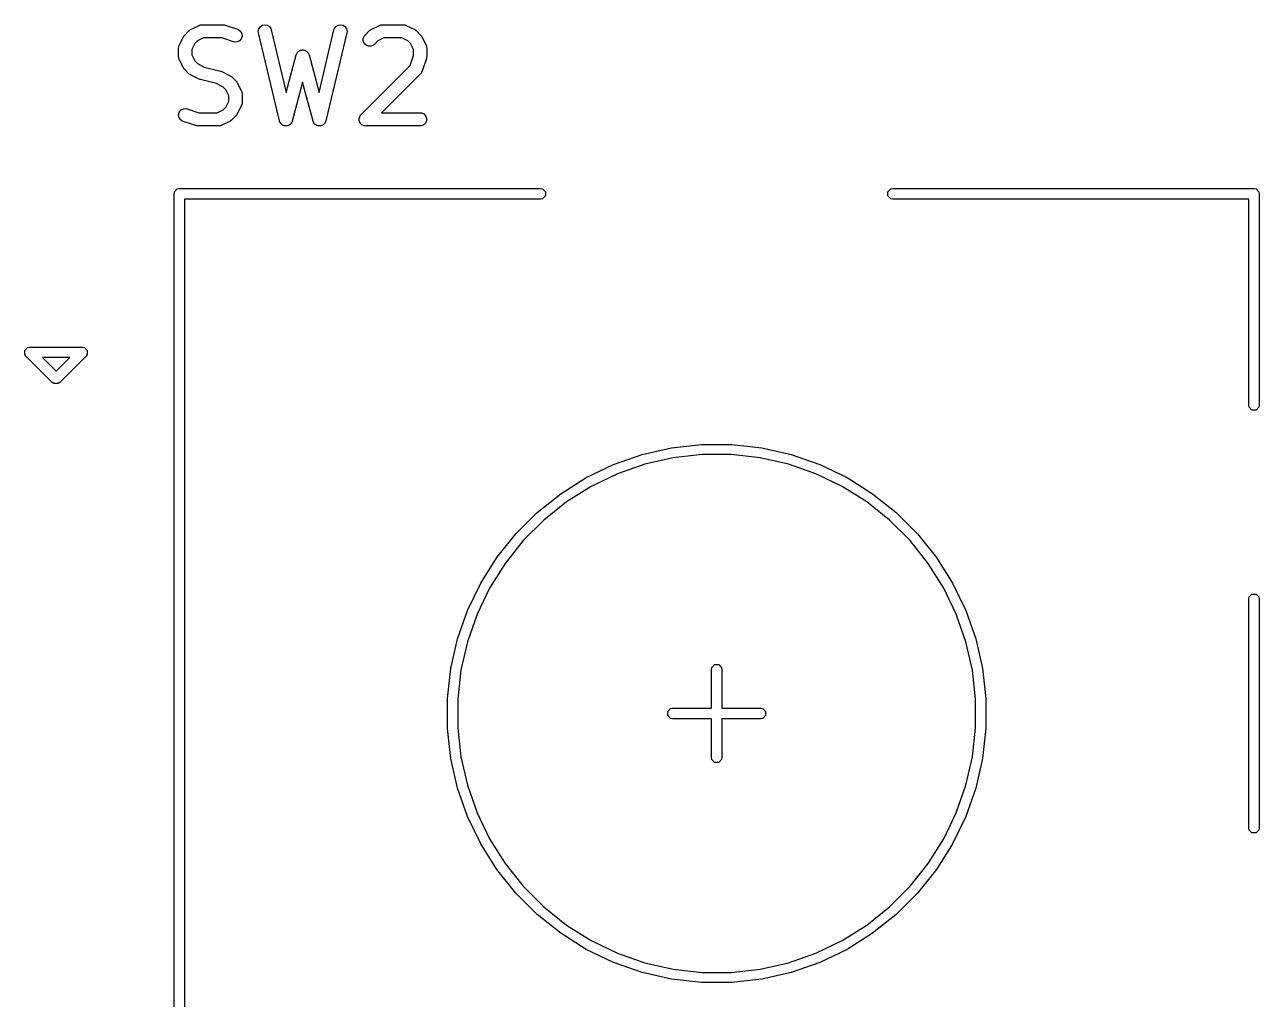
# Model space of a CAD drawing. Header units: millimetres. Extents: x 4 to 152, y 19 to 149.
# Drawn here: x 134.14 to 148.16, y 90.25 to 101.32 of the extents above; entities that cross this region are included whole.
import ezdxf

# ---------------------------------------------------------------- set-up
doc = ezdxf.new("R2010")
doc.units = ezdxf.units.MM
doc.layers.add('F.Silkscreen', color=41, linetype='CONTINUOUS', true_color=0xf2eda1)

msp = doc.modelspace()

# ---------------------------------------------------------------- linework, layer by layer
at = {"layer": 'F.Silkscreen', "linetype": 'CONTINUOUS'}
for p, q in [((135.951168, 101.189784), (135.951926, 101.191611)), ((135.951926, 101.191611), (135.953614, 101.193668)), ((135.953614, 101.193668), (135.955036, 101.195927)), ((135.955036, 101.195927), (135.956534, 101.197227)), ((135.956534, 101.197227), (135.961253, 101.202976)), ((135.961253, 101.202976), (136.008872, 101.250595)), ((136.008872, 101.250595), (136.014621, 101.255314)), ((136.014621, 101.255314), (136.015921, 101.256812)), ((136.015921, 101.256812), (136.01818, 101.258234)), ((136.01818, 101.258234), (136.020237, 101.259922)), ((136.020237, 101.259922), (136.022064, 101.26068)), ((136.022064, 101.26068), (136.028364, 101.264644)), ((136.028364, 101.264644), (136.123602, 101.312263)), ((136.123602, 101.312263), (136.137333, 101.317518)), ((136.137333, 101.317518), (136.140022, 101.31771)), ((136.140022, 101.31771), (136.142511, 101.31874)), ((136.142511, 101.31874), (136.157143, 101.320181)), ((136.157143, 101.320181), (136.395238, 101.320181)), ((136.395238, 101.320181), (136.402643, 101.319452)), ((136.402643, 101.319452), (136.404618, 101.319592)), ((136.404618, 101.319592), (136.407215, 101.319002)), ((136.407215, 101.319002), (136.40987, 101.31874)), ((136.40987, 101.31874), (136.411701, 101.317982)), ((136.411701, 101.317982), (136.418955, 101.316332)), ((136.418955, 101.316332), (136.561812, 101.268713)), ((136.561812, 101.268713), (136.575237, 101.262719)), ((136.575237, 101.262719), (136.597344, 101.243545)), ((136.597344, 101.243545), (136.610431, 101.217372)), ((136.610431, 101.217372), (136.612506, 101.188182)), ((136.796481, 101.242377), (136.801114, 101.271272)), ((136.798469, 101.227809), (136.796481, 101.242377)), ((137.036564, 100.227809), (136.798469, 101.227809)), ((136.801114, 101.271272), (136.81645, 101.296194)), ((136.81645, 101.296194), (136.840157, 101.313351)), ((136.840157, 101.313351), (136.868625, 101.320129)), ((136.868625, 101.320129), (136.89752, 101.315496)), ((136.89752, 101.315496), (136.922442, 101.30016)), ((136.922442, 101.30016), (136.939599, 101.276453)), ((136.939599, 101.276453), (136.944389, 101.262553)), ((136.944389, 101.262553), (137.11364, 100.551697)), ((137.486359, 100.551697), (137.655612, 101.262552)), ((137.801532, 101.227809), (137.563436, 100.227809)), ((137.655612, 101.262552), (137.660402, 101.276453)), ((137.660402, 101.276453), (137.677559, 101.30016)), ((137.677559, 101.30016), (137.702481, 101.315496)), ((137.702481, 101.315496), (137.731376, 101.320129)), ((137.731376, 101.320129), (137.759844, 101.31335)), ((137.759844, 101.31335), (137.783551, 101.296194)), ((137.783551, 101.296194), (137.798887, 101.271272)), ((137.798887, 101.271272), (137.80352, 101.242377)), ((137.80352, 101.242377), (137.801532, 101.227809)), ((137.988346, 101.164574), (137.999545, 101.191611)), ((137.999545, 101.191611), (138.008872, 101.202976)), ((138.008872, 101.202976), (138.056491, 101.250595)), ((138.056491, 101.250595), (138.06224, 101.255314)), ((138.06224, 101.255314), (138.06354, 101.256812)), ((138.06354, 101.256812), (138.065799, 101.258234)), ((138.065799, 101.258234), (138.067856, 101.259922)), ((138.067856, 101.259922), (138.069683, 101.26068)), ((138.069683, 101.26068), (138.075983, 101.264644)), ((138.075983, 101.264644), (138.171221, 101.312263)), ((138.171221, 101.312263), (138.184952, 101.317518)), ((138.184952, 101.317518), (138.187641, 101.31771)), ((138.187641, 101.31771), (138.19013, 101.31874)), ((138.19013, 101.31874), (138.204762, 101.320181)), ((138.204762, 101.320181), (138.442857, 101.320181)), ((138.442857, 101.320181), (138.457489, 101.31874)), ((138.457489, 101.31874), (138.459978, 101.317709)), ((138.459978, 101.317709), (138.462666, 101.317518)), ((138.462666, 101.317518), (138.476398, 101.312263)), ((138.476398, 101.312263), (138.571636, 101.264644)), ((138.571636, 101.264644), (138.577935, 101.26068)), ((138.577935, 101.26068), (138.579763, 101.259922)), ((138.579763, 101.259922), (138.581819, 101.258234)), ((138.581819, 101.258234), (138.584079, 101.256812)), ((138.584079, 101.256812), (138.585378, 101.255314)), ((138.585378, 101.255314), (138.591128, 101.250595)), ((138.591128, 101.250595), (138.638747, 101.202976)), ((138.638747, 101.202976), (138.643465, 101.197227)), ((138.643465, 101.197227), (138.644964, 101.195927)), ((138.644964, 101.195927), (138.646385, 101.193668)), ((138.646385, 101.193668), (138.648074, 101.191611)), ((138.648074, 101.191611), (138.648831, 101.189784)), ((135.891667, 101.054705), (135.893108, 101.069337)), ((135.891667, 100.959467), (135.891667, 101.054705)), ((135.893108, 101.069337), (135.894139, 101.071827)), ((135.894139, 101.071827), (135.89433, 101.074514)), ((135.89433, 101.074514), (135.899585, 101.088246)), ((135.899585, 101.088246), (135.947204, 101.183484)), ((135.947204, 101.183484), (135.951168, 101.189784)), ((136.075925, 101.105516), (136.041667, 101.037)), ((136.106332, 101.135923), (136.075925, 101.105516)), ((136.174848, 101.170181), (136.106332, 101.135923)), ((136.383068, 101.170181), (136.174848, 101.170181)), ((136.514377, 101.126411), (136.383068, 101.170181)), ((136.528714, 101.123151), (136.514377, 101.126411)), ((136.557904, 101.125226), (136.528714, 101.123151)), ((136.584078, 101.138312), (136.557904, 101.125226)), ((136.603252, 101.16042), (136.584078, 101.138312)), ((136.612506, 101.188182), (136.603252, 101.16042)), ((137.988346, 101.135312), (137.988346, 101.164574)), ((137.999545, 101.108275), (137.988346, 101.135312)), ((138.020237, 101.087583), (137.999545, 101.108275)), ((138.047274, 101.076384), (138.020237, 101.087583)), ((138.076536, 101.076384), (138.047274, 101.076384)), ((138.103573, 101.087583), (138.076536, 101.076384)), ((138.114938, 101.09691), (138.103573, 101.087583)), ((138.153951, 101.135923), (138.114938, 101.09691)), ((138.222467, 101.170181), (138.153951, 101.135923)), ((138.425152, 101.170181), (138.222467, 101.170181)), ((138.493668, 101.135923), (138.425152, 101.170181)), ((138.524075, 101.105516), (138.493668, 101.135923)), ((138.558333, 101.037), (138.524075, 101.105516)), ((138.648831, 101.189784), (138.652796, 101.183484)), ((138.652796, 101.183484), (138.700415, 101.088246)), ((138.700415, 101.088246), (138.70567, 101.074515)), ((138.70567, 101.074515), (138.705861, 101.071826)), ((138.705861, 101.071826), (138.706892, 101.069337)), ((138.706892, 101.069337), (138.708333, 101.054705)), ((138.708333, 101.054705), (138.708333, 100.959467)), ((135.893108, 100.944835), (135.891667, 100.959467)), ((135.894139, 100.942346), (135.893108, 100.944835)), ((135.89433, 100.939658), (135.894139, 100.942346)), ((135.899585, 100.925926), (135.89433, 100.939658)), ((135.947204, 100.830688), (135.899585, 100.925926)), ((136.041667, 101.037), (136.041667, 100.977172)), ((136.041667, 100.977172), (136.075925, 100.908656)), ((137.11364, 100.551697), (137.227532, 100.978792)), ((137.227532, 100.978792), (137.228817, 100.982221)), ((137.228817, 100.982221), (137.229009, 100.98366)), ((137.229009, 100.98366), (137.229998, 100.98537)), ((137.229998, 100.98537), (137.232695, 100.992559)), ((137.232695, 100.992559), (137.238712, 101.00042)), ((137.238712, 101.00042), (137.243671, 101.008985)), ((137.243671, 101.008985), (137.247528, 101.011938)), ((137.247528, 101.011938), (137.250482, 101.015796)), ((137.250482, 101.015796), (137.259049, 101.020757)), ((137.259049, 101.020757), (137.266909, 101.026772)), ((137.266909, 101.026772), (137.271601, 101.028024)), ((137.271601, 101.028024), (137.275807, 101.030458)), ((137.275807, 101.030458), (137.285624, 101.031763)), ((137.285624, 101.031763), (137.295185, 101.034312)), ((137.295185, 101.034312), (137.299997, 101.033673)), ((137.299997, 101.033673), (137.304816, 101.034313)), ((137.304816, 101.034313), (137.314386, 101.031761)), ((137.314386, 101.031761), (137.324193, 101.030458)), ((137.324193, 101.030458), (137.328394, 101.028026)), ((137.328394, 101.028026), (137.333091, 101.026773)), ((137.333091, 101.026773), (137.340953, 101.020755)), ((137.340953, 101.020755), (137.349518, 101.015796)), ((137.349518, 101.015796), (137.35247, 101.011939)), ((137.35247, 101.011939), (137.356329, 101.008985)), ((137.356329, 101.008985), (137.36129, 101.000417)), ((137.36129, 101.000417), (137.367305, 100.992558)), ((137.367305, 100.992558), (137.369999, 100.985374)), ((137.369999, 100.985374), (137.370991, 100.983661)), ((137.370991, 100.983661), (137.371182, 100.98222)), ((137.371182, 100.98222), (137.372468, 100.978792)), ((137.372468, 100.978792), (137.486359, 100.551697)), ((138.520161, 100.857124), (138.558333, 100.971637)), ((138.558333, 100.971637), (138.558333, 101.037)), ((138.704484, 100.935749), (138.656865, 100.792893)), ((138.706133, 100.943005), (138.704484, 100.935749)), ((138.706892, 100.944835), (138.706133, 100.943005)), ((138.707153, 100.947489), (138.706892, 100.944835)), ((138.707744, 100.950086), (138.707153, 100.947489)), ((138.708333, 100.959467), (138.707603, 100.952061)), ((138.707603, 100.952061), (138.707744, 100.950086)), ((135.951168, 100.824389), (135.947204, 100.830688)), ((135.951926, 100.822561), (135.951168, 100.824389)), ((135.953614, 100.820505), (135.951926, 100.822561)), ((135.955036, 100.818245), (135.953614, 100.820505)), ((135.956534, 100.816946), (135.955036, 100.818245)), ((135.961253, 100.811196), (135.956534, 100.816946)), ((136.008872, 100.763577), (135.961253, 100.811196)), ((136.075925, 100.908656), (136.106332, 100.878249)), ((136.106332, 100.878249), (136.183319, 100.839756)), ((136.183319, 100.839756), (136.365809, 100.794133)), ((136.365809, 100.794133), (136.366888, 100.793748)), ((136.366888, 100.793748), (136.367428, 100.793709)), ((136.367428, 100.793709), (136.373509, 100.791382)), ((136.373509, 100.791382), (136.379655, 100.789186)), ((136.379655, 100.789186), (136.38009, 100.788864)), ((136.38009, 100.788864), (136.38116, 100.788454)), ((136.38116, 100.788454), (136.476398, 100.740835)), ((137.961253, 100.298214), (138.520161, 100.857124)), ((138.648075, 100.774942), (138.638747, 100.763577)), ((138.649106, 100.777433), (138.648075, 100.774942)), ((138.650871, 100.779467), (138.649106, 100.777433)), ((138.656865, 100.792893), (138.650871, 100.779467)), ((136.014621, 100.758859), (136.008872, 100.763577)), ((136.015921, 100.75736), (136.014621, 100.758859)), ((136.01818, 100.755939), (136.015921, 100.75736)), ((136.020237, 100.75425), (136.01818, 100.755939)), ((136.022064, 100.753493), (136.020237, 100.75425)), ((136.028364, 100.749528), (136.022064, 100.753493)), ((136.123602, 100.701909), (136.028364, 100.749528)), ((136.124671, 100.7015), (136.123602, 100.701909)), ((136.125107, 100.701177), (136.124671, 100.7015)), ((136.131243, 100.698985), (136.125107, 100.701177)), ((136.137333, 100.696654), (136.131243, 100.698985)), ((136.137873, 100.696616), (136.137333, 100.696654)), ((136.138953, 100.69623), (136.137873, 100.696616)), ((136.321443, 100.650608), (136.138953, 100.69623)), ((136.39843, 100.612114), (136.321443, 100.650608)), ((136.476398, 100.740835), (136.482697, 100.736871)), ((136.482697, 100.736871), (136.484525, 100.736113)), ((136.484525, 100.736113), (136.486581, 100.734425)), ((136.486581, 100.734425), (136.488841, 100.733003)), ((136.488841, 100.733003), (136.49014, 100.731505)), ((136.49014, 100.731505), (136.49589, 100.726786)), ((136.49589, 100.726786), (136.543509, 100.679167)), ((136.543509, 100.679167), (136.548227, 100.673418)), ((136.548227, 100.673418), (136.549726, 100.672118)), ((136.549726, 100.672118), (136.551147, 100.669859)), ((136.551147, 100.669859), (136.552836, 100.667802)), ((136.552836, 100.667802), (136.553593, 100.665975)), ((136.553593, 100.665975), (136.557558, 100.659675)), ((136.557558, 100.659675), (136.605177, 100.564437)), ((137.299999, 100.668387), (137.181992, 100.225856)), ((137.418008, 100.225856), (137.299999, 100.668387)), ((138.638747, 100.763577), (138.195352, 100.320181)), ((136.428837, 100.581707), (136.39843, 100.612114)), ((136.463095, 100.513191), (136.428837, 100.581707)), ((136.463095, 100.453363), (136.463095, 100.513191)), ((136.605177, 100.564437), (136.610432, 100.550706)), ((136.610432, 100.550706), (136.610623, 100.548017)), ((136.610623, 100.548017), (136.611654, 100.545528)), ((136.611654, 100.545528), (136.613095, 100.530896)), ((136.613095, 100.530896), (136.613095, 100.435658)), ((135.90151, 100.329943), (135.920684, 100.35205)), ((135.920684, 100.35205), (135.946857, 100.365136)), ((135.946857, 100.365136), (135.976047, 100.367211)), ((135.976047, 100.367211), (135.990384, 100.363951)), ((135.990384, 100.363951), (136.121694, 100.320181)), ((136.329914, 100.320181), (136.398429, 100.354439)), ((136.398429, 100.354439), (136.428836, 100.384847)), ((136.428836, 100.384847), (136.463095, 100.453363)), ((136.605177, 100.402117), (136.557558, 100.306879)), ((136.610432, 100.415848), (136.605177, 100.402117)), ((136.610623, 100.418538), (136.610432, 100.415848)), ((136.611654, 100.421026), (136.610623, 100.418538)), ((136.613095, 100.435658), (136.611654, 100.421026)), ((135.892256, 100.30218), (135.90151, 100.329943)), ((135.894331, 100.27299), (135.892256, 100.30218)), ((135.907417, 100.246817), (135.894331, 100.27299)), ((135.929524, 100.227643), (135.907417, 100.246817)), ((135.94295, 100.221649), (135.929524, 100.227643)), ((136.085806, 100.17403), (135.94295, 100.221649)), ((136.121694, 100.320181), (136.329914, 100.320181)), ((136.476398, 100.225718), (136.38116, 100.178099)), ((136.482697, 100.229683), (136.476398, 100.225718)), ((136.484525, 100.23044), (136.482697, 100.229683)), ((136.486581, 100.232128), (136.484525, 100.23044)), ((136.488841, 100.23355), (136.486581, 100.232128)), ((136.490141, 100.23505), (136.488841, 100.23355)), ((136.495891, 100.239768), (136.490141, 100.23505)), ((136.543509, 100.287387), (136.495891, 100.239768)), ((136.548227, 100.293137), (136.543509, 100.287387)), ((136.549726, 100.294436), (136.548227, 100.293137)), ((136.551147, 100.296695), (136.549726, 100.294436)), ((136.552837, 100.298753), (136.551147, 100.296695)), ((136.553594, 100.300583), (136.552837, 100.298753)), ((136.557558, 100.306879), (136.553594, 100.300583)), ((137.038293, 100.22279), (137.036564, 100.227809)), ((137.038533, 100.220988), (137.038293, 100.22279)), ((137.039475, 100.21936), (137.038533, 100.220988)), ((137.041354, 100.213909), (137.039475, 100.21936)), ((137.04774, 100.205085), (137.041354, 100.213909)), ((137.176829, 100.21209), (137.17021, 100.203444)), ((137.178854, 100.21749), (137.176829, 100.21209)), ((137.179839, 100.21909), (137.178854, 100.21749)), ((137.180126, 100.220882), (137.179839, 100.21909)), ((137.181992, 100.225856), (137.180126, 100.220882)), ((137.419873, 100.220881), (137.418008, 100.225856)), ((137.420161, 100.21909), (137.419873, 100.220881)), ((137.421145, 100.217491), (137.420161, 100.21909)), ((137.423171, 100.212089), (137.421145, 100.217491)), ((137.429791, 100.203441), (137.423171, 100.212089)), ((137.558646, 100.213909), (137.55226, 100.205086)), ((137.560523, 100.219358), (137.558646, 100.213909)), ((137.561467, 100.220987), (137.560523, 100.219358)), ((137.561706, 100.222791), (137.561467, 100.220987)), ((137.563436, 100.227809), (137.561706, 100.222791)), ((137.940727, 100.259813), (137.951926, 100.286849)), ((137.940727, 100.230549), (137.940727, 100.259813)), ((137.951926, 100.203513), (137.940727, 100.230549)), ((137.951926, 100.286849), (137.961253, 100.298214)), ((138.195352, 100.320181), (138.633333, 100.320181)), ((138.633333, 100.320181), (138.647965, 100.31874)), ((138.647965, 100.31874), (138.675001, 100.307541)), ((138.675001, 100.307541), (138.695693, 100.286849)), ((138.695693, 100.286849), (138.706892, 100.259813)), ((138.706892, 100.230549), (138.695693, 100.203513)), ((138.706892, 100.259813), (138.706892, 100.230549)), ((136.093061, 100.172381), (136.085806, 100.17403)), ((136.094892, 100.171622), (136.093061, 100.172381)), ((136.097545, 100.171361), (136.094892, 100.171622)), ((136.100143, 100.17077), (136.097545, 100.171361)), ((136.102117, 100.170911), (136.100143, 100.17077)), ((136.109524, 100.170181), (136.102117, 100.170911)), ((136.347619, 100.170181), (136.109524, 100.170181)), ((136.362251, 100.171622), (136.347619, 100.170181)), ((136.36474, 100.172654), (136.362251, 100.171622)), ((136.367428, 100.172844), (136.36474, 100.172654)), ((136.38116, 100.178099), (136.367428, 100.172844)), ((137.053195, 100.195663), (137.04774, 100.205085)), ((137.056252, 100.193323), (137.053195, 100.195663)), ((137.058511, 100.190202), (137.056252, 100.193323)), ((137.067786, 100.184495), (137.058511, 100.190202)), ((137.076433, 100.177876), (137.067786, 100.184495)), ((137.080153, 100.176884), (137.076433, 100.177876)), ((137.083433, 100.174866), (137.080153, 100.176884)), ((137.094187, 100.173142), (137.083433, 100.174866)), ((137.104709, 100.170336), (137.094187, 100.173142)), ((137.108524, 100.170843), (137.104709, 100.170336)), ((137.112328, 100.170233), (137.108524, 100.170843)), ((137.122926, 100.172757), (137.112328, 100.170233)), ((137.133717, 100.17419), (137.122926, 100.172757)), ((137.137048, 100.176119), (137.133717, 100.17419)), ((137.140796, 100.177011), (137.137048, 100.176119)), ((137.14962, 100.183398), (137.140796, 100.177011)), ((137.159042, 100.188852), (137.14962, 100.183398)), ((137.161382, 100.19191), (137.159042, 100.188852)), ((137.164503, 100.194168), (137.161382, 100.19191)), ((137.17021, 100.203444), (137.164503, 100.194168)), ((137.435497, 100.194168), (137.429791, 100.203441)), ((137.438617, 100.19191), (137.435497, 100.194168)), ((137.440958, 100.188852), (137.438617, 100.19191)), ((137.450379, 100.183398), (137.440958, 100.188852)), ((137.459204, 100.177011), (137.450379, 100.183398)), ((137.462951, 100.176119), (137.459204, 100.177011)), ((137.466283, 100.17419), (137.462951, 100.176119)), ((137.477076, 100.172756), (137.466283, 100.17419)), ((137.487672, 100.170233), (137.477076, 100.172756)), ((137.491473, 100.170843), (137.487672, 100.170233)), ((137.495292, 100.170335), (137.491473, 100.170843)), ((137.505823, 100.173144), (137.495292, 100.170335)), ((137.516567, 100.174866), (137.505823, 100.173144)), ((137.519843, 100.176882), (137.516567, 100.174866)), ((137.523567, 100.177875), (137.519843, 100.176882)), ((137.532217, 100.184497), (137.523567, 100.177875)), ((137.541489, 100.190202), (137.532217, 100.184497)), ((137.543747, 100.193323), (137.541489, 100.190202)), ((137.546805, 100.195663), (137.543747, 100.193323)), ((137.55226, 100.205086), (137.546805, 100.195663)), ((137.972618, 100.182821), (137.951926, 100.203513)), ((137.999654, 100.171622), (137.972618, 100.182821)), ((138.014286, 100.170181), (137.999654, 100.171622)), ((138.633333, 100.170181), (138.014286, 100.170181)), ((138.647965, 100.171622), (138.633333, 100.170181)), ((138.675001, 100.182821), (138.647965, 100.171622)), ((138.695693, 100.203513), (138.675001, 100.182821)), ((135.84, 99.4), (135.844567, 99.422961)), ((135.84, 87.6), (135.84, 99.4)), ((135.844567, 99.422961), (135.877039, 99.455433)), ((135.877039, 99.455433), (135.9, 99.46)), ((135.9, 99.46), (140, 99.46)), ((140, 99.46), (140.022961, 99.455433)), ((140.022961, 99.455433), (140.055433, 99.422961)), ((140.055433, 99.377039), (140.022961, 99.344567)), ((140.055433, 99.422961), (140.055433, 99.377039)), ((143.944567, 99.422961), (143.977039, 99.455433)), ((143.944567, 99.377039), (143.944567, 99.422961)), ((143.977039, 99.344567), (143.944567, 99.377039)), ((143.977039, 99.455433), (144, 99.46)), ((144, 99.46), (148.1, 99.46)), ((148.1, 99.46), (148.122961, 99.455433)), ((148.122961, 99.455433), (148.155433, 99.422961)), ((148.155433, 99.422961), (148.16, 99.4)), ((148.16, 99.4), (148.16, 97)), ((140, 99.34), (135.96, 99.34)), ((135.96, 99.34), (135.96, 87.66)), ((140.022961, 99.344567), (140, 99.34)), ((144, 99.34), (143.977039, 99.344567)), ((148.04, 99.34), (144, 99.34)), ((148.04, 97), (148.04, 99.34)), ((134.144567, 97.622961), (134.177039, 97.655433)), ((134.144567, 97.577039), (134.144567, 97.622961)), ((134.157574, 97.557574), (134.144567, 97.577039)), ((134.457574, 97.257574), (134.157574, 97.557574)), ((134.177039, 97.655433), (134.2, 97.66)), ((134.2, 97.66), (134.8, 97.66)), ((134.842426, 97.557574), (134.542426, 97.257574)), ((134.8, 97.66), (134.822961, 97.655433)), ((134.822961, 97.655433), (134.855433, 97.622961)), ((134.855433, 97.577039), (134.842426, 97.557574)), ((134.855433, 97.622961), (134.855433, 97.577039)), ((134.344852, 97.54), (134.5, 97.384852)), ((134.655148, 97.54), (134.344852, 97.54)), ((134.5, 97.384852), (134.655148, 97.54)), ((134.477039, 97.244567), (134.457574, 97.257574)), ((134.522961, 97.244567), (134.477039, 97.244567)), ((134.542426, 97.257574), (134.522961, 97.244567)), ((148.044567, 96.977039), (148.04, 97)), ((148.16, 97), (148.155433, 96.977039)), ((148.077039, 96.944567), (148.044567, 96.977039)), ((148.122961, 96.944567), (148.077039, 96.944567)), ((148.155433, 96.977039), (148.122961, 96.944567)), ((140.828989, 96.327071), (141.152883, 96.440407)), ((141.152883, 96.440407), (141.487431, 96.516765)), ((141.487431, 96.516765), (141.828424, 96.555186)), ((141.834893, 96.44), (141.506756, 96.403027)), ((141.828424, 96.555186), (142.171576, 96.555186)), ((142.165107, 96.44), (141.834893, 96.44)), ((142.493244, 96.403027), (142.165107, 96.44)), ((142.171576, 96.555186), (142.512569, 96.516765)), ((142.512569, 96.516765), (142.847117, 96.440407)), ((142.847117, 96.440407), (143.171011, 96.327071)), ((140.51982, 96.178184), (140.828989, 96.327071)), ((141.184821, 96.329548), (140.873138, 96.220485)), ((141.506756, 96.403027), (141.184821, 96.329548)), ((142.815179, 96.329548), (142.493244, 96.403027)), ((143.126862, 96.220485), (142.815179, 96.329548)), ((143.171011, 96.327071), (143.48018, 96.178184)), ((140.229266, 95.995616), (140.51982, 96.178184)), ((140.873138, 96.220485), (140.575626, 96.077211)), ((143.424374, 96.077211), (143.126862, 96.220485)), ((143.48018, 96.178184), (143.770734, 95.995616)), ((140.575626, 96.077211), (140.296026, 95.901527)), ((143.703974, 95.901527), (143.424374, 96.077211)), ((139.960979, 95.781665), (140.229266, 95.995616)), ((140.296026, 95.901527), (140.037855, 95.695642)), ((143.962145, 95.695642), (143.703974, 95.901527)), ((143.770734, 95.995616), (144.039021, 95.781665)), ((139.718335, 95.539021), (139.960979, 95.781665)), ((144.039021, 95.781665), (144.281665, 95.539021)), ((140.037855, 95.695642), (139.804358, 95.462145)), ((144.195642, 95.462145), (143.962145, 95.695642)), ((139.504384, 95.270734), (139.718335, 95.539021)), ((139.804358, 95.462145), (139.598473, 95.203974)), ((144.401527, 95.203974), (144.195642, 95.462145)), ((144.281665, 95.539021), (144.495616, 95.270734)), ((139.321816, 94.98018), (139.504384, 95.270734)), ((139.598473, 95.203974), (139.422789, 94.924374)), ((144.577211, 94.924374), (144.401527, 95.203974)), ((144.495616, 95.270734), (144.678184, 94.98018)), ((139.172929, 94.671011), (139.321816, 94.98018)), ((139.422789, 94.924374), (139.279515, 94.626862)), ((144.720485, 94.626862), (144.577211, 94.924374)), ((144.678184, 94.98018), (144.827071, 94.671011)), ((148.04, 94.8), (148.044567, 94.822961)), ((148.04, 92.2), (148.04, 94.8)), ((148.044567, 94.822961), (148.077039, 94.855433)), ((148.077039, 94.855433), (148.122961, 94.855433)), ((148.122961, 94.855433), (148.155433, 94.822961)), ((148.155433, 94.822961), (148.16, 94.8)), ((148.16, 94.8), (148.16, 92.2)), ((139.059593, 94.347117), (139.172929, 94.671011)), ((139.279515, 94.626862), (139.170452, 94.315179)), ((144.829548, 94.315179), (144.720485, 94.626862)), ((144.827071, 94.671011), (144.940407, 94.347117)), ((138.983235, 94.012569), (139.059593, 94.347117)), ((144.940407, 94.347117), (145.016765, 94.012569)), ((139.170452, 94.315179), (139.096973, 93.993244)), ((144.903027, 93.993244), (144.829548, 94.315179)), ((141.944567, 94.022961), (141.977039, 94.055433)), ((141.977039, 94.055433), (142.022961, 94.055433)), ((142.022961, 94.055433), (142.055433, 94.022961)), ((138.944814, 93.671576), (138.983235, 94.012569)), ((139.096973, 93.993244), (139.06, 93.665107)), ((141.94, 94), (141.944567, 94.022961)), ((141.94, 93.56), (141.94, 94)), ((142.055433, 94.022961), (142.06, 94)), ((142.06, 94), (142.06, 93.56)), ((144.94, 93.665107), (144.903027, 93.993244)), ((145.016765, 94.012569), (145.055186, 93.671576)), ((138.944814, 93.665107), (138.944814, 93.671576)), ((138.944814, 93.328424), (138.944814, 93.665107)), ((139.06, 93.665107), (139.06, 93.334893)), ((144.94, 93.334893), (144.94, 93.665107)), ((145.055186, 93.671576), (145.055186, 93.328424)), ((141.444567, 93.522961), (141.477039, 93.555433)), ((141.444567, 93.477039), (141.444567, 93.522961)), ((141.477039, 93.555433), (141.5, 93.56)), ((141.5, 93.56), (141.94, 93.56)), ((142.06, 93.56), (142.5, 93.56)), ((142.5, 93.56), (142.522961, 93.555433)), ((142.522961, 93.555433), (142.555433, 93.522961)), ((142.555433, 93.522961), (142.555433, 93.477039)), ((141.477039, 93.444567), (141.444567, 93.477039)), ((141.5, 93.44), (141.477039, 93.444567)), ((141.94, 93.44), (141.5, 93.44)), ((141.94, 93), (141.94, 93.44)), ((142.5, 93.44), (142.06, 93.44)), ((142.06, 93.44), (142.06, 93)), ((142.522961, 93.444567), (142.5, 93.44)), ((142.555433, 93.477039), (142.522961, 93.444567)), ((138.983235, 92.987431), (138.944814, 93.328424)), ((139.06, 93.334893), (139.096973, 93.006756)), ((144.903027, 93.006756), (144.94, 93.334893)), ((145.055186, 93.328424), (145.016765, 92.987431)), ((139.059593, 92.652883), (138.983235, 92.987431)), ((139.096973, 93.006756), (139.170452, 92.684821)), ((141.944567, 92.977039), (141.94, 93)), ((141.977039, 92.944567), (141.944567, 92.977039)), ((142.022961, 92.944567), (141.977039, 92.944567)), ((142.055433, 92.977039), (142.022961, 92.944567)), ((142.06, 93), (142.055433, 92.977039)), ((144.829548, 92.684821), (144.903027, 93.006756)), ((145.016765, 92.987431), (144.940407, 92.652883)), ((139.172929, 92.328989), (139.059593, 92.652883)), ((139.170452, 92.684821), (139.279515, 92.373138)), ((144.720485, 92.373138), (144.829548, 92.684821)), ((144.940407, 92.652883), (144.827071, 92.328989)), ((139.279515, 92.373138), (139.422789, 92.075626)), ((144.577211, 92.075626), (144.720485, 92.373138)), ((139.321816, 92.01982), (139.172929, 92.328989)), ((144.827071, 92.328989), (144.678184, 92.01982)), ((148.044567, 92.177039), (148.04, 92.2)), ((148.077039, 92.144567), (148.044567, 92.177039)), ((148.122961, 92.144567), (148.077039, 92.144567)), ((148.155433, 92.177039), (148.122961, 92.144567)), ((148.16, 92.2), (148.155433, 92.177039)), ((139.504384, 91.729266), (139.321816, 92.01982)), ((139.422789, 92.075626), (139.598473, 91.796026)), ((144.401527, 91.796026), (144.577211, 92.075626)), ((144.678184, 92.01982), (144.495616, 91.729266)), ((139.718335, 91.460979), (139.504384, 91.729266)), ((139.598473, 91.796026), (139.804358, 91.537855)), ((144.195642, 91.537855), (144.401527, 91.796026)), ((144.495616, 91.729266), (144.281665, 91.460979)), ((139.804358, 91.537855), (140.037855, 91.304358)), ((143.962145, 91.304358), (144.195642, 91.537855)), ((139.960979, 91.218335), (139.718335, 91.460979)), ((144.281665, 91.460979), (144.039021, 91.218335)), ((140.037855, 91.304358), (140.296026, 91.098473)), ((143.703974, 91.098473), (143.962145, 91.304358)), ((140.229266, 91.004384), (139.960979, 91.218335)), ((144.039021, 91.218335), (143.770734, 91.004384)), ((140.51982, 90.821816), (140.229266, 91.004384)), ((140.296026, 91.098473), (140.575626, 90.922789)), ((143.424374, 90.922789), (143.703974, 91.098473)), ((143.770734, 91.004384), (143.48018, 90.821816)), ((140.828989, 90.672929), (140.51982, 90.821816)), ((140.575626, 90.922789), (140.873138, 90.779515)), ((143.126862, 90.779515), (143.424374, 90.922789)), ((143.48018, 90.821816), (143.171011, 90.672929)), ((140.873138, 90.779515), (141.184821, 90.670452)), ((142.815179, 90.670452), (143.126862, 90.779515)), ((141.152883, 90.559593), (140.828989, 90.672929)), ((141.487431, 90.483235), (141.152883, 90.559593)), ((141.184821, 90.670452), (141.506756, 90.596973)), ((141.506756, 90.596973), (141.834893, 90.56)), ((141.834893, 90.56), (142.165107, 90.56)), ((142.165107, 90.56), (142.493244, 90.596973)), ((142.493244, 90.596973), (142.815179, 90.670452)), ((142.847117, 90.559593), (142.512569, 90.483235)), ((143.171011, 90.672929), (142.847117, 90.559593)), ((141.828424, 90.444814), (141.487431, 90.483235)), ((142.171576, 90.444814), (141.828424, 90.444814)), ((142.512569, 90.483235), (142.171576, 90.444814))]:
    msp.add_line(p, q, dxfattribs=at)

doc.saveas('drawing.dxf')
